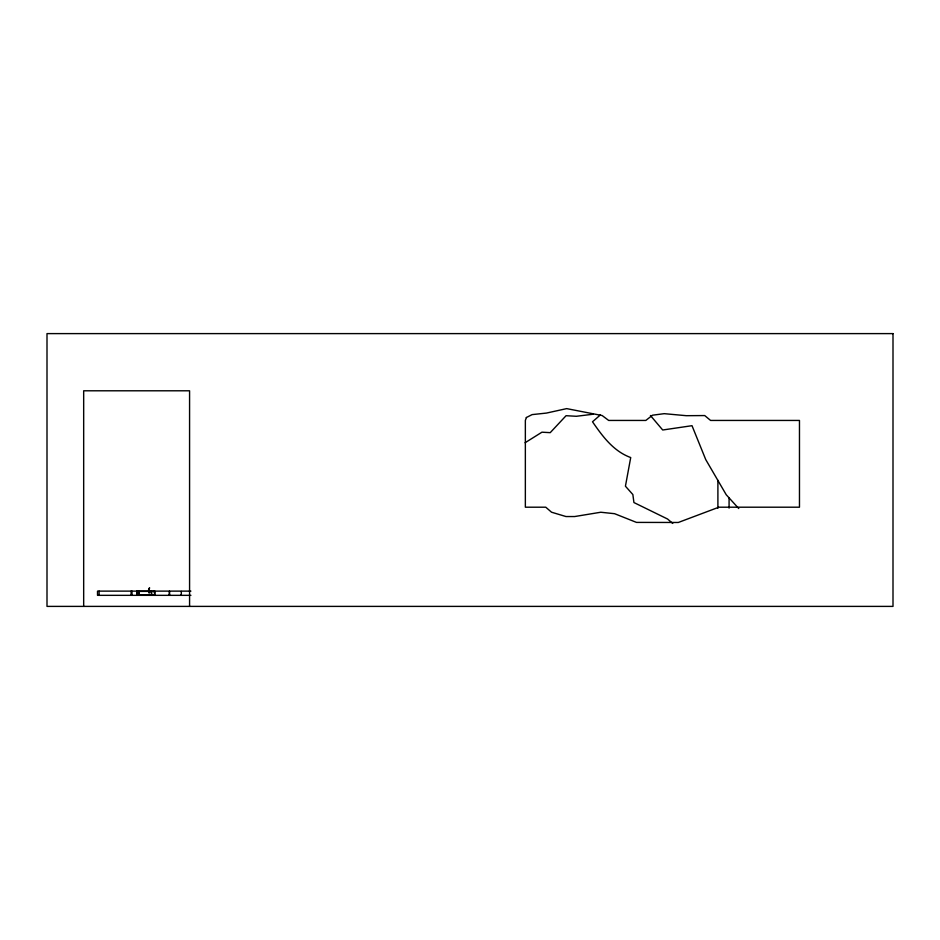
<?xml version="1.0" encoding="UTF-8"?>
<svg xmlns="http://www.w3.org/2000/svg" width="940" height="940" viewBox="0 0 940 940"><rect width="100%" height="100%" fill="white"/><g stroke="black" fill="none" stroke-linecap="round" stroke-linejoin="round"><path stroke-width="1.41" d="M169.447 594.82L169.459 591.119L169.447 595.126M181.303 594.715C181.314 596.724 181.314 589.662 181.303 591.742M169.459 591.742L169.447 591.847M600.402 414.916L592.505 421.778C602.564 436.313 613.327 451.177 630.716 457.557L625.429 486.203L632.855 494.546L633.924 502.548L667.553 519.009L672.758 523.439M525.107 442.728L541.945 432.189L550.217 432.659L566.068 415.703L576.349 416.279L593.023 414.246M190.902 591.119L97.513 591.119L97.513 595.337L190.914 595.337M139.261 591.389L155.1 591.389L155.1 595.067L139.261 595.067M738.746 508.528L726.232 494.746L705.74 459.589L692.005 425.691L662.7 430.003L650.433 415.504M149.589 591.119L149.296 590.062A4.864 4.864 0 0 1 149.296 588.84L149.589 587.782L148.673 589.298A5.111 5.111 0 0 0 148.685 590.543L148.79 591.119M169.447 595.22L169.447 594.609M729.076 497.859L729.076 508.129M717.902 480.305L717.902 508.176M189.575 606.394L189.575 390.793L83.672 390.793L83.672 606.394M154.501 591.119L154.501 592.177M154.501 594.28L154.501 595.337M154.066 591.119L154.066 592.177M154.066 594.28L154.066 595.337M151.681 591.389L151.681 595.067M150.459 591.119L150.459 592.177M150.459 594.28L150.459 595.337M149.284 591.119L149.284 592.317M149.284 594.127L149.284 595.337M148.955 591.119L148.955 592.317M148.955 594.127L148.955 595.337M139.261 591.119L139.261 595.337M138.474 591.119L138.474 595.337M138.262 591.119L138.274 595.337M137.346 591.119L137.346 595.337M137.076 591.119L137.076 595.337M136.864 591.119L136.864 595.337M131.988 591.119L131.988 595.337M131.107 591.119L131.107 595.337M99.111 591.119L99.111 595.337M526.365 417.524L525.354 420.439L525.354 507.201L545.764 507.201L551.533 512.206L565.974 516.542L574.657 516.542L600.766 512.241L614.596 513.698L636.498 522.405L678.304 522.476L718.889 507.201L799.47 507.201L799.47 420.439L710.581 420.439L704.73 415.562L686.294 415.691L664.239 413.671L652.513 415.198L645.827 420.439L608.673 420.439L602.176 415.551L566.679 408.618L546.481 413.071L532.099 414.611L526.365 417.524M893 333.606L47 333.606L47 606.394L893 606.394L893 333.606"/></g></svg>
